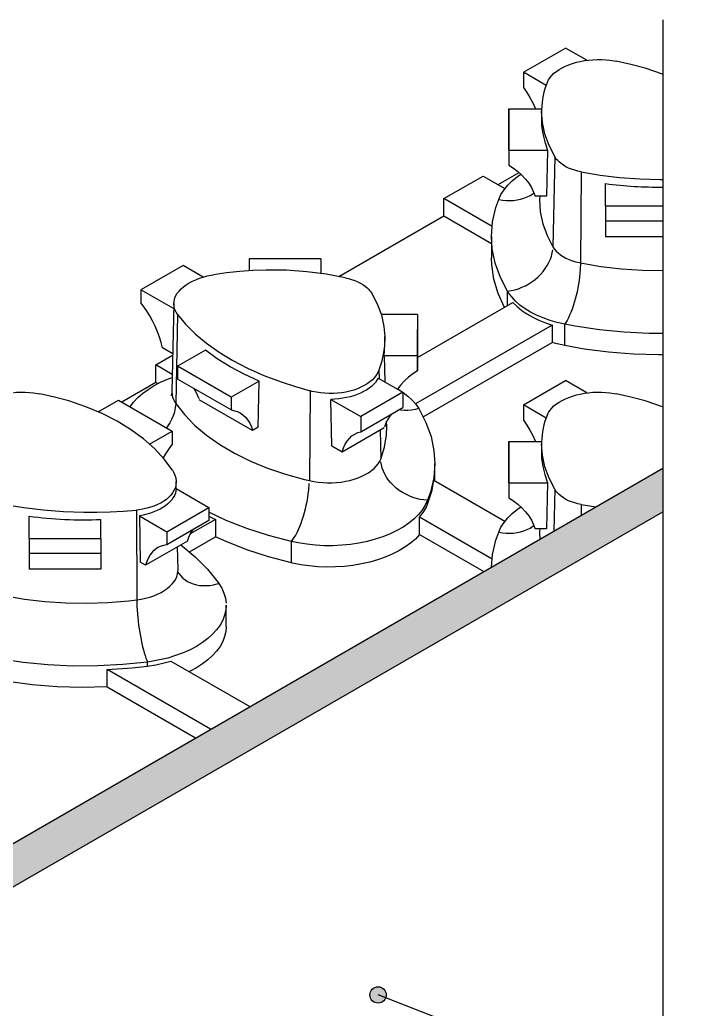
# Model space of a CAD drawing. Header units: millimetres. Extents: x 441156 to 441876, y 4514765 to 4515211.
# Drawn here: x 441490.625 to 441491.361, y 4515036.565 to 4515037.665 of the extents above; entities that cross this region are included whole.
import ezdxf

# ---------------------------------------------------------------- set-up
doc = ezdxf.new("R2010")
doc.units = ezdxf.units.MM
for name, color, linetype in [('Cassette', 7, 'Continuous'), ('Cornice', 7, 'Continuous'), ('Cornice_Testi', 7, 'Continuous')]:
    doc.layers.add(name, color=color, linetype=linetype)
doc.layers.add('Cornice_Tratteggi', color=7, linetype='Continuous', lineweight=5)

msp = doc.modelspace()

# ---------------------------------------------------------------- hatches: boundary and pattern name
at = {"layer": 'Cornice_Testi'}
h = msp.add_hatch(color=254, dxfattribs=at)
h.dxf.hatch_style = 1
h.paths.add_polyline_path([(441491.03191669, 4515036.58121829, 1), (441491.01380419, 4515036.58121829, 1)])
at = {"layer": 'Cornice_Tratteggi'}
h = msp.add_hatch(dxfattribs=at)
h.set_pattern_fill('AR-RSHKE', color=254, scale=3.01875e-05)
h.set_pattern_definition([(0, (441481.528145, 4515051.270611), (0.0195524437, 0.00920115), [0.004600575, -0.0038338125, 0.0053673375, -0.0023002875, 0.0069008625, -0.00306705]), (0, (441481.5327455, 4515051.270994), (0.0195524437, 0.00920115), [0.0038338125, -0.0145684875, 0.00306705, -0.004600575]), (0, (441481.541947, 4515051.2700355), (0.0195524437, 0.00920115), [0.002300287, -0.023769637]), (90, (441481.528145, 4515051.2706106), (-0.0065174813, 0.00920115), [0.008817769, -0.027986831]), (90, (441481.5327455, 4515051.2706106), (-0.0065174813, 0.00920115), [0.008626078, -0.028178522]), (90, (441481.5365793, 4515051.2706106), (-0.0065174813, 0.00920115), [0.008051006, -0.028753594]), (90, (441481.5419467, 4515051.2700355), (-0.0065174813, 0.00920115), [0.008817769, -0.027986831]), (90, (441481.544247, 4515051.2700355), (-0.0065174813, 0.00920115), [0.008817769, -0.027986831]), (90, (441481.551148, 4515051.2706106), (-0.0065174813, 0.00920115), [0.008434387, -0.028370212])])
h.paths.add_polyline_path([(441490.01807424, 4515036.35548412), (441489.97624511, 4515036.37963395), (441489.97624511, 4515035.76380895), (441489.76709948, 4515035.88455808), (441489.76709948, 4515035.83625808), (441490.01807424, 4515035.69135912)])
h.paths.add_polyline_path([(441491.33918857, 4515037.1182225), (441491.33918857, 4515037.16652215), (441489.97624511, 4515036.37963395), (441490.01807424, 4515036.35548412)])

# ---------------------------------------------------------------- linework, layer by layer
at = {"layer": 'Cassette', "color": 5}
msp.add_line((441491.43097805, 4515036.42208312), (441491.02286044, 4515036.58121829), dxfattribs=at)
at = {"layer": 'Cornice', "color": 254}
for p, q in [((441491.33918857, 4515037.66501994), (441491.33918857, 4515034.49167321)), ((441489.97624511, 4515036.37963395), (441491.33918857, 4515037.16652215)), ((441490.01807424, 4515036.35548412), (441491.33918857, 4515037.1182225))]:
    msp.add_line(p, q, dxfattribs=at)
at = {"layer": 'Cornice', "color": 254, "linetype": 'Continuous'}
for p, q in [((441491.18444287, 4515037.60666608), (441491.23119014, 4515037.63365537)), ((441491.25484862, 4515037.61999555), (441491.23119014, 4515037.63365537)), ((441491.18444287, 4515037.60666608), (441491.18444249, 4515037.58982726)), ((441491.20964383, 4515037.59211568), (441491.18444287, 4515037.60666608)), ((441491.16821641, 4515037.56616355), (441491.16821587, 4515037.54932476)), ((441491.16821641, 4515037.52015206), (441491.16821641, 4515037.56616355)), ((441491.16821641, 4515037.56616355), (441491.2045733, 4515037.56616277)), ((441491.20445655, 4515037.56510851), (441491.20428072, 4515037.55688466)), ((441491.16821587, 4515037.54932476), (441491.16821587, 4515037.50331327)), ((441491.16821641, 4515037.52015206), (441491.16821587, 4515037.50331327)), ((441491.16821641, 4515037.52015206), (441491.2111927, 4515037.52015114)), ((441491.2111927, 4515037.52015114), (441491.21007292, 4515037.4691299)), ((441491.21918456, 4515037.51289024), (441491.21716607, 4515037.41252187)), ((441491.09604074, 4515037.46624164), (441491.13958614, 4515037.49138235)), ((441491.13958614, 4515037.49138235), (441491.16379654, 4515037.47740461)), ((441491.1562361, 4515037.48176959), (441491.1795012, 4515037.49520157)), ((441491.24854124, 4515037.49594132), (441491.24783947, 4515037.39481275)), ((441491.27552003, 4515037.45820089), (441491.27552003, 4515037.4830121)), ((441491.14945477, 4515037.43540333), (441491.09604074, 4515037.46624164)), ((441491.09604074, 4515037.44701612), (441491.09604074, 4515037.46624164)), ((441491.21007292, 4515037.4691299), (441491.19725627, 4515037.4691299)), ((441491.20240457, 4515037.4691299), (441491.20232163, 4515037.46525043)), ((441491.27552003, 4515037.45820089), (441491.27552003, 4515037.44136178)), ((441491.27552003, 4515037.45820089), (441491.33918857, 4515037.45820089)), ((441490.97935556, 4515037.37964854), (441491.09604074, 4515037.44701612)), ((441491.09604074, 4515037.44701612), (441491.14887678, 4515037.41651151)), ((441491.33918857, 4515037.44136178), (441491.27552003, 4515037.44136178)), ((441491.27552003, 4515037.44136178), (441491.27552003, 4515037.42394474)), ((441491.14887678, 4515037.42427891), (441491.14887678, 4515037.40061672)), ((441491.33918857, 4515037.42394474), (441491.27552003, 4515037.42394474)), ((441490.959233, 4515037.3994966), (441490.879538, 4515037.3994966)), ((441490.879538, 4515037.3994966), (441490.879538, 4515037.38607449)), ((441490.959233, 4515037.3994966), (441490.959233, 4515037.38301704)), ((441490.80618344, 4515037.39197727), (441490.75943617, 4515037.36498798)), ((441490.82851607, 4515037.37908297), (441490.80618344, 4515037.39197727)), ((441490.75943617, 4515037.36498798), (441490.75943584, 4515037.35060897)), ((441490.79574002, 4515037.34402705), (441490.75943617, 4515037.36498798)), ((441491.16670446, 4515037.34732152), (441491.16670446, 4515037.36333136)), ((441490.79586045, 4515037.34965965), (441490.79376448, 4515037.25162373)), ((441491.06653716, 4515037.28949046), (441491.17276023, 4515037.35081779)), ((441490.79995632, 4515037.33764119), (441490.79799946, 4515037.23854342)), ((441491.06653662, 4515037.33754543), (441491.02636298, 4515037.33754457)), ((441491.06653662, 4515037.33754543), (441491.06653662, 4515037.29153394)), ((441491.06653662, 4515037.33754543), (441491.06653716, 4515037.32070663)), ((441491.21630563, 4515037.32567708), (441491.0645156, 4515037.23804191)), ((441491.21630563, 4515037.32567708), (441491.21630563, 4515037.30645156)), ((441491.23029538, 4515037.30295529), (441491.23029538, 4515037.32661748)), ((441491.03047231, 4515037.30460335), (441491.03029462, 4515037.31291435)), ((441491.06653716, 4515037.27469514), (441491.06653716, 4515037.32070663)), ((441490.79466251, 4515037.29362774), (441490.78317232, 4515037.30026154)), ((441491.02978773, 4515037.29153315), (441491.03047231, 4515037.30460335)), ((441491.07311109, 4515037.22377895), (441491.21630563, 4515037.30645156)), ((441490.77585395, 4515037.28138349), (441490.79463252, 4515037.2922252)), ((441490.83104783, 4515037.29792122), (441490.80018168, 4515037.28010174)), ((441491.06653662, 4515037.29153394), (441491.02978773, 4515037.29153315)), ((441491.02978773, 4515037.29153315), (441491.03040959, 4515037.26252079)), ((441491.06653662, 4515037.29153394), (441491.06653716, 4515037.27469514)), ((441490.7941746, 4515037.27080616), (441490.77585395, 4515037.28138349)), ((441490.77585395, 4515037.26215797), (441490.77585395, 4515037.28138349)), ((441490.80018168, 4515037.28010174), (441490.80018135, 4515037.26572256)), ((441490.85973642, 4515037.24571813), (441490.80018168, 4515037.28010174)), ((441491.02302916, 4515037.26678162), (441491.05031016, 4515037.2510319)), ((441491.02375165, 4515037.27565223), (441491.02394709, 4515037.26625168)), ((441490.73801908, 4515037.2403142), (441490.77585395, 4515037.26215797)), ((441490.77585395, 4515037.26215797), (441490.77831307, 4515037.26073821)), ((441490.85973609, 4515037.23133894), (441490.80018135, 4515037.26572256)), ((441490.89060257, 4515037.2635376), (441490.85973642, 4515037.24571813)), ((441490.88982146, 4515037.21206526), (441490.89060257, 4515037.2635376)), ((441491.18444287, 4515037.23694978), (441491.23119014, 4515037.26393907)), ((441491.25484862, 4515037.25027925), (441491.23119014, 4515037.26393907)), ((441490.85973642, 4515037.24571813), (441490.85973609, 4515037.23133894)), ((441490.94728303, 4515037.25258289), (441490.94649706, 4515037.15280912)), ((441491.05031016, 4515037.2510319), (441491.00356289, 4515037.22404261)), ((441491.05031016, 4515037.2510319), (441491.05031054, 4515037.23419264)), ((441490.71200515, 4515037.2291928), (441490.73464303, 4515037.24226334)), ((441490.73464303, 4515037.24226334), (441490.79419777, 4515037.20787973)), ((441490.88347257, 4515037.20839977), (441490.82391783, 4515037.24278338)), ((441490.97044585, 4515037.24316156), (441491.00356289, 4515037.22404261)), ((441490.97149136, 4515037.19153653), (441490.97044585, 4515037.24316156)), ((441491.00356328, 4515037.20720335), (441491.05031054, 4515037.23419264)), ((441491.18444287, 4515037.23694978), (441491.18444249, 4515037.22011096)), ((441491.20964383, 4515037.22239937), (441491.18444287, 4515037.23694978)), ((441491.00356289, 4515037.22404261), (441491.00356328, 4515037.20720335)), ((441490.88982146, 4515037.21206526), (441490.88347257, 4515037.20839977)), ((441490.98302861, 4515037.18487556), (441491.02977588, 4515037.21186485)), ((441491.0324314, 4515037.21296911), (441491.0323075, 4515037.21876466)), ((441490.76892844, 4515037.19328985), (441490.79419777, 4515037.20787973)), ((441490.79419777, 4515037.20787973), (441490.7941981, 4515037.19350092)), ((441491.02513358, 4515037.20918464), (441491.0258066, 4515037.17681433)), ((441490.97149136, 4515037.19153653), (441490.98302861, 4515037.18487556)), ((441491.16821641, 4515037.19644725), (441491.16821587, 4515037.17960845)), ((441491.16821641, 4515037.15043576), (441491.16821641, 4515037.19644725)), ((441491.16821641, 4515037.19644725), (441491.2045733, 4515037.19644647)), ((441491.20445655, 4515037.19539221), (441491.20428072, 4515037.18716836)), ((441491.16821587, 4515037.17960845), (441491.16821587, 4515037.13359697)), ((441491.08587625, 4515037.15267517), (441491.08587625, 4515037.17199759)), ((441490.79869027, 4515037.14392328), (441490.79851839, 4515037.15196266)), ((441491.08491639, 4515037.15322934), (441491.16379654, 4515037.10768831)), ((441491.16821641, 4515037.15043576), (441491.16821587, 4515037.13359697)), ((441491.16821641, 4515037.15043576), (441491.2111927, 4515037.15043484)), ((441491.2111927, 4515037.15043484), (441491.21007292, 4515037.0994136)), ((441490.79862436, 4515037.14396133), (441490.83494328, 4515037.12299389)), ((441491.21918456, 4515037.14317394), (441491.21824991, 4515037.09669886)), ((441491.07790652, 4515037.12649058), (441491.07790652, 4515037.13092724)), ((441491.24854124, 4515037.12622502), (441491.24845737, 4515037.11413897)), ((441490.63514645, 4515037.08848458), (441490.63514645, 4515037.1132958)), ((441490.75433505, 4515037.12010599), (441490.75480135, 4515037.02035088)), ((441490.75771313, 4515037.11360281), (441490.75859023, 4515037.06207484)), ((441490.75771313, 4515037.11360281), (441490.78819601, 4515037.0960046)), ((441490.78819601, 4515037.0960046), (441490.83494328, 4515037.12299389)), ((441490.83494328, 4515037.12299389), (441490.83494361, 4515037.10861451)), ((441490.71484145, 4515037.08848458), (441490.71484145, 4515037.10970058)), ((441490.83494361, 4515037.10861451), (441490.78819634, 4515037.08162522)), ((441490.84210615, 4515037.10963499), (441490.81421198, 4515037.09353043)), ((441490.84210615, 4515037.10963499), (441490.84210615, 4515037.09040946)), ((441491.06905831, 4515037.09287798), (441491.06905831, 4515037.1121035)), ((441491.14945477, 4515037.06568703), (441491.06905831, 4515037.1121035)), ((441490.78819601, 4515037.0960046), (441490.78819634, 4515037.08162522)), ((441490.81338677, 4515037.07382848), (441490.84210615, 4515037.09040946)), ((441491.06905831, 4515037.09287798), (441491.1403451, 4515037.05172093)), ((441491.21007292, 4515037.0994136), (441491.19725627, 4515037.0994136)), ((441491.20240457, 4515037.0994136), (441491.20232163, 4515037.09553412)), ((441490.63514645, 4515037.08848458), (441490.63514645, 4515037.07164548)), ((441490.63514645, 4515037.08848458), (441490.71484145, 4515037.08848458)), ((441490.71484145, 4515037.08848458), (441490.71484145, 4515037.07164548)), ((441490.81120713, 4515037.08567533), (441490.76445986, 4515037.05868604)), ((441490.92658519, 4515037.06146351), (441490.92658519, 4515037.08512569)), ((441490.71484145, 4515037.07164548), (441490.63514645, 4515037.07164548)), ((441490.63514645, 4515037.07164548), (441490.63514645, 4515037.05422843)), ((441490.71484145, 4515037.07164548), (441490.71484145, 4515037.05422843)), ((441490.80061497, 4515037.05389807), (441490.80007302, 4515037.07924711)), ((441490.76445986, 4515037.05868604), (441490.75859023, 4515037.06207484)), ((441490.71484145, 4515037.05422843), (441490.63514645, 4515037.05422843)), ((441490.85404388, 4515036.99075508), (441490.85404388, 4515037.01441727)), ((441490.76662368, 4515036.94677308), (441490.76662368, 4515036.95120974)), ((441490.79270686, 4515036.95221867), (441490.88035367, 4515036.90161625)), ((441490.83680827, 4515036.87647554), (441490.7219286, 4515036.9428007)), ((441490.7219286, 4515036.92357518), (441490.7219286, 4515036.9428007)), ((441490.7219286, 4515036.92357518), (441490.82015831, 4515036.86686277))]:
    msp.add_line(p, q, dxfattribs=at)
for points in [[(441491.21100138, 4515037.5958847, 0), (441491.21225114, 4515037.59839692, 0), (441491.21388917, 4515037.60086039, 0), (441491.21589632, 4515037.60324942, 0), (441491.21825341, 4515037.60553829, 0), (441491.22095639, 4515037.60771753, 0), (441491.22399135, 4515037.60978049, 0), (441491.22732457, 4515037.61170599, 0), (441491.23092235, 4515037.61347286, 0), (441491.23477162, 4515037.61507145, 0), (441491.23885828, 4515037.61649953, 0), (441491.24313801, 4515037.61774295, 0), (441491.24756647, 4515037.61878754, 0), (441491.25212719, 4515037.61962674, 0), (441491.25680418, 4515037.62026057, 0), (441491.2615476, 4515037.6206835, 0), (441491.26630759, 4515037.62088997, 0), (441491.27106896, 4515037.62087657, 0), (441491.27581275, 4515037.62064598, 0), (441491.28048922, 4515037.6202018, 0), (441491.28504862, 4515037.61954767, 0), (441491.28747, 4515037.61910463, 0)], [(441491.33918857, 4515037.60443642, 0), (441491.33869097, 4515037.60464494, 0), (441491.31951444, 4515037.61115261, 0), (441491.30378587, 4515037.61547692, 0), (441491.28747, 4515037.61910463, 0)], [(441491.18444249, 4515037.58982726, 0), (441491.18813094, 4515037.58434778, 0), (441491.1915525, 4515037.57866392, 0), (441491.19468114, 4515037.57281895, 0), (441491.19749304, 4515037.56685735, 0), (441491.19779659, 4515037.56616292, 0)], [(441491.21918456, 4515037.51289024, 0), (441491.21282246, 4515037.5252879, 0), (441491.20822291, 4515037.5377995, 0), (441491.20536992, 4515037.55070323, 0), (441491.2044377, 4515037.5635419, 0), (441491.20445662, 4515037.56511205, 0)], [(441491.20428072, 4515037.55688466, 0), (441491.20456609, 4515037.54762774, 0), (441491.20581682, 4515037.53839753, 0), (441491.20802837, 4515037.52922756, 0), (441491.2111927, 4515037.52015114, 0)], [(441491.24854124, 4515037.49594132, 0), (441491.2448626, 4515037.49673202, 0), (441491.24131674, 4515037.49770506, 0), (441491.23783282, 4515037.49889034, 0), (441491.23454085, 4515037.50025296, 0), (441491.23154933, 4515037.50173816, 0), (441491.22878244, 4515037.50337123, 0), (441491.22619063, 4515037.50519477, 0), (441491.22387581, 4515037.50714964, 0), (441491.22250493, 4515037.50850896, 0), (441491.22126733, 4515037.50991526, 0), (441491.22015369, 4515037.51138337, 0), (441491.21918456, 4515037.51289024, 0)], [(441491.16821587, 4515037.50331327, 0), (441491.17343213, 4515037.49996329, 0), (441491.17827096, 4515037.49625485, 0), (441491.18269552, 4515037.49221619, 0), (441491.18667214, 4515037.48787802, 0), (441491.19017056, 4515037.48327338, 0), (441491.19316416, 4515037.4784373, 0), (441491.19563015, 4515037.4734066, 0), (441491.19725627, 4515037.4691299, 0)], [(441491.15684651, 4515037.46534925, 0), (441491.1594283, 4515037.47080357, 0), (441491.16282365, 4515037.47610723, 0), (441491.16700672, 4515037.48121985, 0), (441491.17194566, 4515037.48610252, 0), (441491.1776029, 4515037.4907181, 0), (441491.18144868, 4515037.4934276, 0)], [(441491.24854124, 4515037.49594132, 0), (441491.26964015, 4515037.4924845, 0), (441491.29119352, 4515037.48989686, 0), (441491.31369282, 4515037.48816358, 0), (441491.33635141, 4515037.48738222, 0), (441491.33918857, 4515037.48738326, 0)], [(441491.14887678, 4515037.42427891, 0), (441491.15008372, 4515037.44034642, 0), (441491.15369545, 4515037.45629329, 0), (441491.15684651, 4515037.46534925, 0)], [(441491.15684651, 4515037.46534925, 0), (441491.16100203, 4515037.4646339, 0), (441491.16515953, 4515037.46422218, 0), (441491.16928738, 4515037.46411721, 0), (441491.17335414, 4515037.46431981, 0), (441491.17732888, 4515037.46482842, 0), (441491.18118135, 4515037.46563918, 0), (441491.18488222, 4515037.46674591, 0), (441491.18840333, 4515037.4681402, 0), (441491.19171788, 4515037.46981143, 0), (441491.19480064, 4515037.47174688, 0), (441491.19597008, 4515037.47259677, 0)], [(441491.20232163, 4515037.46525043, 0), (441491.20305318, 4515037.45175681, 0), (441491.20581895, 4515037.43835135, 0), (441491.21059787, 4515037.42513608, 0), (441491.21716607, 4515037.41252187, 0)], [(441491.16670446, 4515037.36333136, 0), (441491.15870533, 4515037.37873663, 0), (441491.15304627, 4515037.39448388, 0), (441491.14976977, 4515037.41045486, 0), (441491.14887678, 4515037.42427891, 0)], [(441491.16670446, 4515037.36333136, 0), (441491.17072931, 4515037.36396831, 0), (441491.17475607, 4515037.36490953, 0), (441491.17875411, 4515037.36614787, 0), (441491.182693, 4515037.36767388, 0), (441491.18654275, 4515037.36947597, 0), (441491.19027407, 4515037.37154041, 0), (441491.19385857, 4515037.3738515, 0), (441491.19726895, 4515037.37639164, 0), (441491.20047927, 4515037.3791415, 0), (441491.2034651, 4515037.38208016, 0), (441491.2062037, 4515037.38518524, 0), (441491.20867425, 4515037.38843313, 0), (441491.21085793, 4515037.39179909, 0), (441491.21273812, 4515037.39525752, 0), (441491.21430052, 4515037.39878208, 0), (441491.21553324, 4515037.40234597, 0), (441491.21642689, 4515037.40592205, 0), (441491.21697467, 4515037.40948311, 0), (441491.21716607, 4515037.41252187, 0)], [(441491.21716607, 4515037.41252187, 0), (441491.21876983, 4515037.41019172, 0), (441491.22071924, 4515037.40795114, 0), (441491.22299947, 4515037.40581717, 0), (441491.22559317, 4515037.40380606, 0), (441491.22848059, 4515037.40193312, 0), (441491.23163977, 4515037.4002126, 0), (441491.23504665, 4515037.39865759, 0), (441491.23867531, 4515037.39727992, 0), (441491.24249814, 4515037.39609009, 0), (441491.24648603, 4515037.39509715, 0), (441491.24783947, 4515037.39481275, 0)], [(441491.16341973, 4515037.3454251, 0), (441491.15629604, 4515037.36097294, 0), (441491.15153051, 4515037.37681847, 0), (441491.14915892, 4515037.3928427, 0), (441491.14887678, 4515037.40061672, 0)], [(441491.24783947, 4515037.39481275, 0), (441491.24775394, 4515037.39119378, 0), (441491.24754685, 4515037.38740472, 0), (441491.24721979, 4515037.38347441, 0), (441491.24677525, 4515037.37943276, 0), (441491.24621659, 4515037.37531054, 0), (441491.24554809, 4515037.37113911, 0), (441491.24477481, 4515037.36695023, 0), (441491.24390266, 4515037.36277576, 0), (441491.24293827, 4515037.35864749, 0), (441491.24188897, 4515037.35459682, 0), (441491.24076275, 4515037.3506546, 0), (441491.23956819, 4515037.34685082, 0), (441491.23831438, 4515037.34321443, 0), (441491.23701085, 4515037.3397731, 0), (441491.23566753, 4515037.33655303, 0), (441491.23429464, 4515037.33357872, 0), (441491.23290263, 4515037.33087281, 0), (441491.23150209, 4515037.3284559, 0), (441491.23029538, 4515037.32661748, 0)], [(441491.24783947, 4515037.39481275, 0), (441491.2702399, 4515037.39093983, 0), (441491.29313974, 4515037.38820882, 0), (441491.31636472, 4515037.38664049, 0), (441491.33918857, 4515037.38625605, 0)], [(441490.7958604, 4515037.34965764, 0), (441490.79590215, 4515037.35050588, 0), (441490.79629206, 4515037.35317857, 0), (441490.79707844, 4515037.35583875, 0), (441490.79825514, 4515037.35845812, 0), (441490.79982122, 4515037.36102446, 0), (441490.8017672, 4515037.3635314, 0), (441490.80407055, 4515037.36595283, 0), (441490.80670877, 4515037.36826261, 0), (441490.80967458, 4515037.37044977, 0), (441490.81295469, 4515037.37250928, 0), (441490.81651286, 4515037.37442016, 0), (441490.82031286, 4515037.37616141, 0), (441490.82434502, 4515037.37772512, 0), (441490.82859092, 4515037.37910733, 0), (441490.83300475, 4515037.38029454, 0), (441490.83754072, 4515037.38127322, 0), (441490.8400444, 4515037.38171464, 0)], [(441490.98621179, 4515037.37838465, 0), (441490.96511288, 4515037.38227408, 0), (441490.94355951, 4515037.38499749, 0), (441490.92106021, 4515037.38655853, 0), (441490.89840162, 4515037.38685358, 0), (441490.88378615, 4515037.38636917, 0), (441490.86921769, 4515037.38535863, 0), (441490.85456154, 4515037.38380208, 0), (441490.8400444, 4515037.38171464, 0)], [(441490.98621179, 4515037.37838465, 0), (441490.98989043, 4515037.37749879, 0), (441490.99343629, 4515037.37644907, 0), (441490.99692021, 4515037.37520482, 0), (441491.00021218, 4515037.3738038, 0), (441491.0032037, 4515037.37230133, 0), (441491.00597059, 4515037.3706708, 0), (441491.0085624, 4515037.36887061, 0), (441491.01087722, 4515037.36695989, 0), (441491.0122481, 4515037.3656411, 0), (441491.0134857, 4515037.36428419, 0), (441491.01459934, 4515037.36287498, 0), (441491.01556847, 4515037.36143572, 0)], [(441491.01556847, 4515037.36143572, 0), (441491.02193057, 4515037.34947068, 0), (441491.02653012, 4515037.33709485, 0), (441491.02938311, 4515037.32401887, 0), (441491.03029448, 4515037.31292095, 0)], [(441491.23029538, 4515037.32661748, 0), (441491.22192814, 4515037.32853706, 0), (441491.21388252, 4515037.33087037, 0), (441491.20621976, 4515037.33359964, 0), (441491.19899816, 4515037.33670411, 0), (441491.19227269, 4515037.34016015, 0), (441491.18609454, 4515037.34394146, 0), (441491.18051072, 4515037.34801926, 0), (441491.17556374, 4515037.35236251, 0), (441491.17129123, 4515037.35693816, 0), (441491.16772572, 4515037.36171139, 0), (441491.16670446, 4515037.36333136, 0)], [(441490.78317232, 4515037.30026154, 0), (441490.78174703, 4515037.30624712, 0), (441490.77993748, 4515037.31229147, 0), (441490.77775746, 4515037.31834857, 0), (441490.77522355, 4515037.32437234, 0), (441490.77235504, 4515037.33031691, 0), (441490.76917375, 4515037.33613706, 0), (441490.76570391, 4515037.34178849, 0), (441490.76197191, 4515037.34722819, 0), (441490.75943584, 4515037.35060897, 0)], [(441490.79995632, 4515037.33764119, 0), (441490.79836653, 4515037.34008675, 0), (441490.79715578, 4515037.34262131, 0), (441490.79633492, 4515037.34521775, 0), (441490.79591485, 4515037.34784894, 0), (441490.7958604, 4515037.34965764, 0)], [(441491.17276023, 4515037.35081779, 0), (441491.17728132, 4515037.34632247, 0), (441491.18246381, 4515037.34207174, 0), (441491.18826828, 4515037.33809797, 0), (441491.19465053, 4515037.3344314, 0), (441491.20156201, 4515037.33109992, 0), (441491.2089501, 4515037.3281289, 0), (441491.21630563, 4515037.32567708, 0)], [(441490.79995632, 4515037.33764119, 0), (441490.80899805, 4515037.32672461, 0), (441490.81966363, 4515037.31613171, 0), (441490.8322636, 4515037.30564784, 0), (441490.84641504, 4515037.29566126, 0), (441490.86156114, 4515037.2865043, 0), (441490.8779709, 4515037.27794942, 0), (441490.89606206, 4515037.26983877, 0), (441490.91523859, 4515037.26248696, 0), (441490.93096716, 4515037.25728261, 0), (441490.94728303, 4515037.25258289, 0)], [(441491.33918857, 4515037.31650757, 0), (441491.323999, 4515037.31645115, 0), (441491.29623246, 4515037.31774037, 0), (441491.26876349, 4515037.32041259, 0), (441491.24179836, 4515037.32444775, 0), (441491.23029538, 4515037.32661748, 0)], [(441491.03029448, 4515037.31292095, 0), (441491.03031533, 4515037.3106939, 0), (441491.02989115, 4515037.30201621, 0), (441491.02866642, 4515037.29330175, 0), (441491.02661384, 4515037.28446859, 0), (441491.02375165, 4515037.27565223, 0)], [(441491.23029538, 4515037.30295529, 0), (441491.22192814, 4515037.30487487, 0), (441491.21630563, 4515037.30645156, 0)], [(441491.33918857, 4515037.2927707, 0), (441491.33446718, 4515037.29266432, 0), (441491.30664265, 4515037.29343078, 0), (441491.27903752, 4515037.2955851, 0), (441491.25185907, 4515037.29911111, 0), (441491.23029538, 4515037.30295529, 0)], [(441490.89060257, 4515037.2635376, 0), (441490.87397968, 4515037.27107766, 0), (441490.85844854, 4515037.27935733, 0), (441490.84410761, 4515037.28832414, 0), (441490.83104783, 4515037.29792122, 0)], [(441490.74745947, 4515037.23486384, 0), (441490.7512895, 4515037.24006786, 0), (441490.75589055, 4515037.24505936, 0), (441490.7612276, 4515037.24980034, 0), (441490.76726005, 4515037.25425472, 0), (441490.77394197, 4515037.25838862, 0), (441490.78122251, 4515037.26217055, 0), (441490.78904627, 4515037.26557174, 0), (441490.79410313, 4515037.26746345, 0)], [(441491.02375165, 4515037.27565223, 0), (441491.02250189, 4515037.27285113, 0), (441491.02086386, 4515037.27012228, 0), (441491.01885671, 4515037.26749408, 0), (441491.01649962, 4515037.26499489, 0), (441491.01379664, 4515037.26263534, 0), (441491.01076168, 4515037.26042238, 0), (441491.00742846, 4515037.25837861, 0), (441491.00383068, 4515037.25652665, 0), (441490.99998141, 4515037.25487691, 0), (441490.99589475, 4515037.25343131, 0), (441490.99161502, 4515037.252204, 0), (441490.98718656, 4515037.25120915, 0), (441490.98262584, 4515037.25045352, 0), (441490.97794885, 4515037.24993637, 0), (441490.97320543, 4515037.24966183, 0), (441490.96844544, 4515037.24963405, 0), (441490.96368407, 4515037.24985621, 0), (441490.95894028, 4515037.25032447, 0), (441490.95426381, 4515037.25103255, 0), (441490.94970441, 4515037.25197413, 0), (441490.94728303, 4515037.25258289, 0)], [(441491.02302916, 4515037.26678162, 0), (441491.02161742, 4515037.26434672, 0), (441491.01988048, 4515037.26198293, 0), (441491.01782896, 4515037.25970472, 0), (441491.01547539, 4515037.25752601, 0), (441491.01283417, 4515037.25546012, 0), (441491.00992145, 4515037.25351968, 0), (441491.00675503, 4515037.25171655, 0), (441491.00335427, 4515037.25006176, 0), (441490.99973996, 4515037.24856543, 0), (441490.99593421, 4515037.24723671, 0), (441490.99196028, 4515037.24608371, 0), (441490.98784247, 4515037.24511349, 0), (441490.98360595, 4515037.24433198, 0), (441490.97927663, 4515037.24374396, 0), (441490.97488097, 4515037.24335303, 0), (441490.97044585, 4515037.24316156, 0)], [(441491.06653716, 4515037.27469514, 0), (441491.0613209, 4515037.27134517, 0), (441491.05648207, 4515037.26763673, 0), (441491.05205751, 4515037.26359806, 0), (441491.04808089, 4515037.2592599, 0), (441491.04458247, 4515037.25465526, 0), (441491.04442713, 4515037.25442826, 0)], [(441490.81782397, 4515037.25553668, 0), (441490.82010551, 4515037.25211879, 0), (441490.82202097, 4515037.24827794, 0), (441490.82355577, 4515037.24404337, 0), (441490.82391783, 4515037.24278338, 0)], [(441490.57062781, 4515037.22616839, 0), (441490.57187756, 4515037.22868062, 0), (441490.57351559, 4515037.23114409, 0), (441490.57552274, 4515037.23353312, 0), (441490.57787983, 4515037.23582199, 0), (441490.58058281, 4515037.23800122, 0), (441490.58361777, 4515037.24006418, 0), (441490.58695099, 4515037.24198969, 0), (441490.59054877, 4515037.24375656, 0), (441490.59439804, 4515037.24535515, 0), (441490.5984847, 4515037.24678323, 0), (441490.60276443, 4515037.24802665, 0), (441490.60719289, 4515037.24907124, 0), (441490.61175361, 4515037.24991044, 0), (441490.61643061, 4515037.25054427, 0), (441490.62117402, 4515037.2509672, 0), (441490.62593401, 4515037.25117366, 0), (441490.63069539, 4515037.25116027, 0), (441490.63543917, 4515037.25092968, 0), (441490.64011564, 4515037.2504855, 0), (441490.64467504, 4515037.24983137, 0), (441490.64709642, 4515037.24938833, 0)], [(441490.79442313, 4515037.16433003, 0), (441490.7853814, 4515037.17654027, 0), (441490.77471582, 4515037.18813993, 0), (441490.76211585, 4515037.19935205, 0), (441490.74796441, 4515037.20975068, 0), (441490.73281831, 4515037.2190012, 0), (441490.71640855, 4515037.22734755, 0), (441490.69831739, 4515037.23492864, 0), (441490.67914086, 4515037.24143631, 0), (441490.66341229, 4515037.24576062, 0), (441490.64709642, 4515037.24938833, 0)], [(441490.7937645, 4515037.25162436, 0), (441490.79375352, 4515037.25130015, 0), (441490.79351904, 4515037.24939659, 0), (441490.79318157, 4515037.24813896, 0), (441490.79288813, 4515037.24740024, 0), (441490.79273673, 4515037.24710608, 0), (441490.7927296, 4515037.24709422, 0)], [(441490.79376448, 4515037.25162373, 0), (441490.79392507, 4515037.24866167, 0), (441490.7945322, 4515037.24571896, 0), (441490.79558125, 4515037.242818, 0), (441490.79706423, 4515037.23998087, 0), (441490.79799946, 4515037.23854342, 0)], [(441491.0447036, 4515037.25483075, 0), (441491.05067922, 4515037.25094246, 0), (441491.05604513, 4515037.24676828, 0), (441491.06076048, 4515037.24233998, 0), (441491.0647894, 4515037.23769126, 0), (441491.06804857, 4515037.23294514, 0)], [(441491.21100138, 4515037.22616839, 0), (441491.21225114, 4515037.22868062, 0), (441491.21388917, 4515037.23114409, 0), (441491.21589632, 4515037.23353312, 0), (441491.21825341, 4515037.23582199, 0), (441491.22095639, 4515037.23800122, 0), (441491.22399135, 4515037.24006418, 0), (441491.22732457, 4515037.24198969, 0), (441491.23092235, 4515037.24375656, 0), (441491.23477162, 4515037.24535515, 0), (441491.23885828, 4515037.24678323, 0), (441491.24313801, 4515037.24802665, 0), (441491.24756647, 4515037.24907124, 0), (441491.25212719, 4515037.24991044, 0), (441491.25680418, 4515037.25054427, 0), (441491.2615476, 4515037.2509672, 0), (441491.26630759, 4515037.25117366, 0), (441491.27106896, 4515037.25116027, 0), (441491.27581275, 4515037.25092968, 0), (441491.28048922, 4515037.2504855, 0), (441491.28504862, 4515037.24983137, 0), (441491.28747, 4515037.24938833, 0)], [(441491.33918857, 4515037.23472012, 0), (441491.33869097, 4515037.23492864, 0), (441491.31951444, 4515037.24143631, 0), (441491.30378587, 4515037.24576062, 0), (441491.28747, 4515037.24938833, 0)], [(441490.79799946, 4515037.23854342, 0), (441490.79775778, 4515037.23501044, 0), (441490.79717261, 4515037.23142957, 0), (441490.79624843, 4515037.22782807, 0), (441490.79499225, 4515037.22423334, 0), (441490.79341364, 4515037.22067275, 0), (441490.79152461, 4515037.2171734, 0), (441490.78933954, 4515037.21376191, 0), (441490.78776185, 4515037.21159547, 0)], [(441490.79799946, 4515037.23854342, 0), (441490.80763165, 4515037.22627433, 0), (441490.81907932, 4515037.21453661, 0), (441490.83225536, 4515037.20341959, 0), (441490.84705947, 4515037.19300787, 0), (441490.863379, 4515037.1833807, 0), (441490.88108975, 4515037.17461135, 0), (441490.90005692, 4515037.16676655, 0), (441490.92013615, 4515037.15990601, 0), (441490.94117465, 4515037.15408194, 0), (441490.94649706, 4515037.15280912, 0)], [(441490.85973609, 4515037.23133894, 0), (441490.8636224, 4515037.23054557, 0), (441490.86726469, 4515037.22923175, 0), (441490.86959443, 4515037.22804221, 0)], [(441490.86959443, 4515037.22804221, 0), (441490.8727648, 4515037.22587756, 0), (441490.87562155, 4515037.22322798, 0), (441490.87814296, 4515037.22011366, 0), (441490.88030984, 4515037.21655828, 0), (441490.88210569, 4515037.21258891, 0), (441490.88347257, 4515037.20839977, 0)], [(441491.03800014, 4515037.22708529, 0), (441491.03543144, 4515037.22403352, 0), (441491.03321479, 4515037.22053723, 0), (441491.03136707, 4515037.21662304, 0), (441491.02990234, 4515037.21232073, 0), (441491.02977588, 4515037.21186485, 0)], [(441491.06804857, 4515037.23294514, 0), (441491.06402372, 4515037.2319663, 0), (441491.05999696, 4515037.23129097, 0), (441491.05599892, 4515037.23092428, 0), (441491.05206003, 4515037.23086902, 0), (441491.04821028, 4515037.23112561, 0), (441491.04561892, 4515037.23148395, 0)], [(441491.06804857, 4515037.23294514, 0), (441491.0760477, 4515037.21753987, 0), (441491.08170676, 4515037.20179262, 0), (441491.08498326, 4515037.18582163, 0), (441491.08587625, 4515037.17199759, 0)], [(441491.0258066, 4515037.17681433, 0), (441491.0299815, 4515037.19009763, 0), (441491.03213527, 4515037.20354047, 0), (441491.0324314, 4515037.21296911, 0)], [(441491.18444249, 4515037.22011096, 0), (441491.18813094, 4515037.21463147, 0), (441491.1915525, 4515037.20894761, 0), (441491.19468114, 4515037.20310265, 0), (441491.19749304, 4515037.19714105, 0), (441491.19779659, 4515037.19644662, 0)], [(441490.98302861, 4515037.18487556, 0), (441490.98445391, 4515037.18921538, 0), (441490.98626345, 4515037.19317026, 0), (441490.98844347, 4515037.19671012, 0), (441490.99097738, 4515037.199808, 0), (441490.99384589, 4515037.20244034, 0), (441490.99690675, 4515037.204518, 0)], [(441490.99690675, 4515037.204518, 0), (441491.00036659, 4515037.20618126, 0), (441491.00356328, 4515037.20720335, 0)], [(441490.7941981, 4515037.19350092, 0), (441490.79031179, 4515037.18822007, 0), (441490.78666951, 4515037.18270054, 0), (441490.78393059, 4515037.17810703, 0)], [(441491.21918456, 4515037.14317394, 0), (441491.21282246, 4515037.1555716, 0), (441491.20822291, 4515037.1680832, 0), (441491.20536992, 4515037.18098693, 0), (441491.2044377, 4515037.1938256, 0), (441491.20445662, 4515037.19539575, 0)], [(441491.20428072, 4515037.18716836, 0), (441491.20456609, 4515037.17791143, 0), (441491.20581682, 4515037.16868122, 0), (441491.20802837, 4515037.15951126, 0), (441491.2111927, 4515037.15043484, 0)], [(441490.94649706, 4515037.15280912, 0), (441490.95133913, 4515037.15182559, 0), (441490.95631125, 4515037.15108945, 0), (441490.96137557, 4515037.15060631, 0), (441490.96649356, 4515037.15037983, 0), (441490.97162626, 4515037.15041175, 0), (441490.97673461, 4515037.15070182, 0), (441490.98177974, 4515037.15124783, 0), (441490.98672324, 4515037.15204563, 0), (441490.99152749, 4515037.15308914, 0), (441490.99615594, 4515037.15437043, 0), (441491.00057335, 4515037.15587974, 0), (441491.0047461, 4515037.15760559, 0), (441491.00864244, 4515037.15953483, 0), (441491.01223272, 4515037.1616528, 0), (441491.01548961, 4515037.16394336, 0), (441491.01838832, 4515037.1663891, 0), (441491.02090679, 4515037.16897138, 0), (441491.02302586, 4515037.17167057, 0), (441491.0247294, 4515037.17446611, 0), (441491.0258066, 4515037.17681433, 0)], [(441491.07790652, 4515037.13092724, 0), (441491.073751, 4515037.13130071, 0), (441491.0695935, 4515037.13197833, 0), (441491.06546565, 4515037.13295493, 0), (441491.06139889, 4515037.13422309, 0), (441491.05742415, 4515037.13577316, 0), (441491.05357168, 4515037.13759333, 0), (441491.04987081, 4515037.13966976, 0), (441491.0463497, 4515037.14198664, 0), (441491.04303515, 4515037.14452634, 0), (441491.03995239, 4515037.14726953, 0), (441491.03712487, 4515037.15019534, 0), (441491.03457412, 4515037.15328149, 0), (441491.03231954, 4515037.1565045, 0), (441491.03037831, 4515037.15983984, 0), (441491.02876518, 4515037.16326213, 0), (441491.02749244, 4515037.16674532, 0), (441491.02656978, 4515037.1702629, 0), (441491.02600421, 4515037.17378809, 0), (441491.0258066, 4515037.17681433, 0)], [(441491.08587625, 4515037.17199759, 0), (441491.08466931, 4515037.15593007, 0), (441491.08105758, 4515037.13998321, 0), (441491.07790652, 4515037.13092724, 0)], [(441490.79442313, 4515037.16433003, 0), (441490.79601292, 4515037.16158427, 0), (441490.79722368, 4515037.15877198, 0), (441490.79804453, 4515037.1559231, 0), (441490.7984646, 4515037.15306759, 0), (441490.79851844, 4515037.1519605, 0)], [(441490.79851844, 4515037.1519605, 0), (441490.7984773, 4515037.15021562, 0), (441490.79808739, 4515037.14737754, 0), (441490.79730101, 4515037.14458323, 0), (441490.79612432, 4515037.14186259, 0), (441490.79455823, 4515037.13922867, 0), (441490.79261226, 4515037.13668756, 0), (441490.7903089, 4515037.13426558, 0), (441490.78767068, 4515037.13198904, 0), (441490.78470487, 4515037.12986916, 0), (441490.78142476, 4515037.12791031, 0), (441490.77786659, 4515037.12613224, 0), (441490.77406659, 4515037.12455468, 0), (441490.77003443, 4515037.1231854, 0), (441490.76578854, 4515037.12202721, 0), (441490.7613747, 4515037.1210911, 0), (441490.75683874, 4515037.12038807, 0), (441490.75433505, 4515037.12010599, 0)], [(441490.92658519, 4515037.08512569, 0), (441490.92817337, 4515037.08723765, 0), (441490.92976231, 4515037.08965459, 0), (441490.93133992, 4515037.0923581, 0), (441490.93289418, 4515037.09532762, 0), (441490.93441327, 4515037.09854054, 0), (441490.93588563, 4515037.10197242, 0), (441490.93730005, 4515037.10559713, 0), (441490.93864577, 4515037.10938709, 0), (441490.93991254, 4515037.11331346, 0), (441490.94109073, 4515037.11734634, 0), (441490.94217137, 4515037.12145506, 0), (441490.94314623, 4515037.12560834, 0), (441490.9440079, 4515037.12977456, 0), (441490.94474981, 4515037.13392203, 0), (441490.94536633, 4515037.13801918, 0), (441490.94585275, 4515037.14203483, 0), (441490.94620538, 4515037.14593841, 0), (441490.94642153, 4515037.14970022, 0), (441490.94649706, 4515037.15280912, 0)], [(441491.07790652, 4515037.12649058, 0), (441491.08288803, 4515037.14231395, 0), (441491.08491639, 4515037.15322934, 0)], [(441490.79862436, 4515037.14396133, 0), (441490.79829284, 4515037.1414008, 0), (441490.7976158, 4515037.13886305, 0), (441490.7965974, 4515037.13636358, 0), (441490.79524385, 4515037.1339177, 0), (441490.79356343, 4515037.13154033, 0), (441490.79156641, 4515037.12924604, 0), (441490.78926501, 4515037.12704883, 0), (441490.78667329, 4515037.12496215, 0), (441490.7838071, 4515037.12299874, 0), (441490.78068397, 4515037.12117063, 0), (441490.77732298, 4515037.11948898, 0), (441490.77374469, 4515037.11796407, 0), (441490.76997098, 4515037.11660523, 0), (441490.76602491, 4515037.11542076, 0), (441490.76193062, 4515037.11441791, 0), (441490.75771313, 4515037.11360281, 0)], [(441491.24854124, 4515037.12622502, 0), (441491.2448626, 4515037.12701572, 0), (441491.24131674, 4515037.12798876, 0), (441491.23783282, 4515037.12917404, 0), (441491.23454085, 4515037.13053666, 0), (441491.23154933, 4515037.13202186, 0), (441491.22878244, 4515037.13365492, 0), (441491.22619063, 4515037.13547847, 0), (441491.22387581, 4515037.13743334, 0), (441491.22250493, 4515037.13879266, 0), (441491.22126733, 4515037.14019896, 0), (441491.22015369, 4515037.14166707, 0), (441491.21918456, 4515037.14317394, 0)], [(441490.60816766, 4515037.12622502, 0), (441490.62926657, 4515037.1227682, 0), (441490.65081994, 4515037.12018056, 0), (441490.67331924, 4515037.11844728, 0), (441490.69597783, 4515037.11766591, 0), (441490.7105933, 4515037.11767129, 0), (441490.72516176, 4515037.11807494, 0), (441490.73981792, 4515037.11888848, 0), (441490.75433505, 4515037.12010599, 0)], [(441491.07790652, 4515037.13092724, 0), (441491.07532473, 4515037.12547292, 0), (441491.07192938, 4515037.12016927, 0), (441491.06774631, 4515037.11505665, 0), (441491.06280737, 4515037.11017397, 0), (441491.05715013, 4515037.1055584, 0), (441491.05081765, 4515037.10124505, 0), (441491.04385813, 4515037.09726676, 0), (441491.03632453, 4515037.09365381, 0), (441491.02827418, 4515037.09043369, 0), (441491.01976837, 4515037.0876309, 0), (441491.01087181, 4515037.08526678, 0), (441491.00165222, 4515037.08335933, 0), (441490.99217977, 4515037.08192305, 0), (441490.98252654, 4515037.08096888, 0), (441490.972766, 4515037.08050409, 0), (441490.96297244, 4515037.0805322, 0), (441490.95322039, 4515037.081053, 0), (441490.94358407, 4515037.08206254, 0), (441490.93413682, 4515037.08355312, 0), (441490.92658519, 4515037.08512569, 0)], [(441491.06905831, 4515037.1121035, 0), (441491.07301243, 4515037.1172765, 0), (441491.07617059, 4515037.12262877, 0), (441491.07790652, 4515037.12649058, 0)], [(441491.15684651, 4515037.09563295, 0), (441491.1594283, 4515037.10108727, 0), (441491.16282365, 4515037.10639092, 0), (441491.16700672, 4515037.11150354, 0), (441491.17194566, 4515037.11638622, 0), (441491.1776029, 4515037.1210018, 0), (441491.18144868, 4515037.1237113, 0)], [(441491.16821587, 4515037.13359697, 0), (441491.17343213, 4515037.13024699, 0), (441491.17827096, 4515037.12653855, 0), (441491.18269552, 4515037.12249988, 0), (441491.18667214, 4515037.11816172, 0), (441491.19017056, 4515037.11355708, 0), (441491.19316416, 4515037.108721, 0), (441491.19563015, 4515037.10369029, 0), (441491.19725627, 4515037.0994136, 0)], [(441491.24854124, 4515037.12622502, 0), (441491.26478233, 4515037.1235641, 0)], [(441490.92658519, 4515037.08512569, 0), (441490.90123394, 4515037.09175534, 0), (441490.87697307, 4515037.09962834, 0), (441490.8539851, 4515037.10868545, 0), (441490.83494341, 4515037.11758271, 0)], [(441490.83494351, 4515037.113146, 0), (441490.84210615, 4515037.10963499, 0)], [(441491.15684651, 4515037.09563295, 0), (441491.16100203, 4515037.0949176, 0), (441491.16515953, 4515037.09450588, 0), (441491.16928738, 4515037.09440091, 0), (441491.17335414, 4515037.09460351, 0), (441491.17732888, 4515037.09511212, 0), (441491.18118135, 4515037.09592288, 0), (441491.18488222, 4515037.09702961, 0), (441491.18840333, 4515037.0984239, 0), (441491.19171788, 4515037.10009513, 0), (441491.19480064, 4515037.10203058, 0), (441491.19597008, 4515037.10288047, 0)], [(441490.81120713, 4515037.08567533, 0), (441490.81263243, 4515037.09001515, 0), (441490.81444197, 4515037.09397003, 0), (441490.81662199, 4515037.09750988, 0), (441490.81730099, 4515037.09842863, 0)], [(441490.92658519, 4515037.06146351, 0), (441490.90123394, 4515037.06809316, 0), (441490.87697307, 4515037.07596615, 0), (441490.8539851, 4515037.08502326, 0), (441490.84210615, 4515037.09040946, 0)], [(441491.06905831, 4515037.09287798, 0), (441491.06433832, 4515037.08792364, 0), (441491.05888839, 4515037.08322565, 0), (441491.05274999, 4515037.07881978, 0), (441491.04596984, 4515037.07473955, 0), (441491.03859954, 4515037.07101602, 0), (441491.03069518, 4515037.06767753, 0), (441491.02231692, 4515037.06474947, 0), (441491.01352853, 4515037.06225414, 0), (441491.00439689, 4515037.06021053, 0), (441490.99499149, 4515037.05863419, 0), (441490.98538392, 4515037.05753712, 0), (441490.97564729, 4515037.05692767, 0), (441490.96585572, 4515037.05681047, 0), (441490.95608371, 4515037.05718642, 0), (441490.94640563, 4515037.05805265, 0), (441490.93689516, 4515037.05940258, 0), (441490.92762466, 4515037.06122593, 0), (441490.92658519, 4515037.06146351, 0)], [(441491.14904043, 4515037.05674113, 0), (441491.15008372, 4515037.07063012, 0), (441491.15369545, 4515037.08657699, 0), (441491.15684651, 4515037.09563295, 0)], [(441491.20232163, 4515037.09553412, 0), (441491.20274383, 4515037.0877465, 0)], [(441490.78819634, 4515037.08162522, 0), (441490.78431003, 4515037.08083185, 0), (441490.78066775, 4515037.07951803, 0), (441490.778338, 4515037.07832848, 0)], [(441490.80389238, 4515037.08145219, 0), (441490.8197291, 4515037.0682394, 0), (441490.83352318, 4515037.05428403, 0), (441490.84517083, 4515037.03969105, 0), (441490.84595505, 4515037.03857431, 0)], [(441490.778338, 4515037.07832848, 0), (441490.77516764, 4515037.07616383, 0), (441490.77231088, 4515037.07351426, 0), (441490.76978947, 4515037.07039993, 0), (441490.76762259, 4515037.06684455, 0), (441490.76582675, 4515037.06287518, 0), (441490.76445986, 4515037.05868604, 0)], [(441490.75480135, 4515037.02035088, 0), (441490.75975278, 4515037.02113212, 0), (441490.76456744, 4515037.02215953, 0), (441490.76920867, 4515037.0234253, 0), (441490.77364117, 4515037.0249198, 0), (441490.77783118, 4515037.02663164, 0), (441490.78174684, 4515037.02854781, 0), (441490.78535833, 4515037.03065372, 0), (441490.78863817, 4515037.03293335, 0), (441490.79156139, 4515037.03536933, 0), (441490.79410576, 4515037.03794314, 0), (441490.79625191, 4515037.04063519, 0), (441490.79798349, 4515037.04342498, 0), (441490.79928735, 4515037.04629129, 0), (441490.80015354, 4515037.0492123, 0), (441490.80057548, 4515037.05216578, 0), (441490.80061497, 4515037.05389807, 0)], [(441490.80164986, 4515037.04936856, 0), (441490.80155765, 4515037.04953798, 0), (441490.80130158, 4515037.05012539, 0), (441490.80097139, 4515037.05118358, 0), (441490.80069224, 4515037.05273812, 0), (441490.80061503, 4515037.05389496, 0)], [(441490.80160827, 4515037.04943053, 0), (441490.80360524, 4515037.04688581, 0), (441490.80589253, 4515037.04457301, 0), (441490.80845275, 4515037.04250972, 0), (441490.81126641, 4515037.04071166, 0), (441490.81431208, 4515037.03919249, 0), (441490.8175666, 4515037.03796379, 0), (441490.8210052, 4515037.03703491, 0), (441490.8246017, 4515037.03641291, 0), (441490.82832873, 4515037.03610253, 0), (441490.83215793, 4515037.03610614, 0), (441490.83606016, 4515037.03642369, 0), (441490.84000571, 4515037.03705279, 0), (441490.84396457, 4515037.03798863, 0), (441490.84595505, 4515037.03857431, 0)], [(441490.84595505, 4515037.03857431, 0), (441490.84920538, 4515037.03324046, 0), (441490.85163813, 4515037.02776335, 0), (441490.85323481, 4515037.02218467, 0), (441490.85398326, 4515037.01654687, 0), (441490.85404388, 4515037.01441727, 0)], [(441490.60746589, 4515037.02509645, 0), (441490.62986632, 4515037.02122353, 0), (441490.65276616, 4515037.01849252, 0), (441490.67599114, 4515037.01692419, 0), (441490.69936449, 4515037.01653049, 0), (441490.72270833, 4515037.01731441, 0), (441490.745845, 4515037.01926998, 0), (441490.75480135, 4515037.02035088, 0)], [(441490.75480135, 4515037.02035088, 0), (441490.75485899, 4515037.0167273, 0), (441490.75499853, 4515037.01292707, 0), (441490.75521893, 4515037.00897913, 0), (441490.75551849, 4515037.00491352, 0), (441490.75589495, 4515037.00076118, 0), (441490.75634543, 4515036.99655371, 0), (441490.75686651, 4515036.99232313, 0), (441490.75745422, 4515036.98810165, 0), (441490.75810409, 4515036.98392138, 0), (441490.75881118, 4515036.97981414, 0), (441490.75957009, 4515036.9758112, 0), (441490.76037507, 4515036.97194302, 0), (441490.76121997, 4515036.96823903, 0), (441490.76209837, 4515036.96472742, 0), (441490.76300358, 4515036.96143493, 0), (441490.76392872, 4515036.9583866, 0), (441490.76486675, 4515036.95560564, 0), (441490.76581052, 4515036.95311322, 0), (441490.76662368, 4515036.95120974, 0)], [(441490.85404388, 4515037.01441727, 0), (441490.85361668, 4515037.00876832, 0), (441490.85233835, 4515037.00316236, 0), (441490.85021861, 4515036.99764206, 0), (441490.84727359, 4515036.99224943, 0), (441490.84352571, 4515036.98702551, 0), (441490.83900349, 4515036.98201006, 0), (441490.83374135, 4515036.97724125, 0), (441490.82777934, 4515036.97275537, 0), (441490.82116282, 4515036.96858656, 0), (441490.81394216, 4515036.96476655, 0), (441490.80617231, 4515036.96132441, 0), (441490.79791241, 4515036.95828634, 0), (441490.78922531, 4515036.95567546, 0), (441490.78017713, 4515036.95351164, 0), (441490.77083673, 4515036.95181135, 0), (441490.76662368, 4515036.95120974, 0)], [(441490.85404388, 4515036.99075508, 0), (441490.85361668, 4515036.98510613, 0), (441490.85233835, 4515036.97950018, 0), (441490.85021861, 4515036.97397988, 0), (441490.84727359, 4515036.96858725, 0), (441490.84352571, 4515036.96336333, 0), (441490.83900349, 4515036.95834788, 0), (441490.83374135, 4515036.95357906, 0), (441490.82777934, 4515036.94909318, 0), (441490.82116282, 4515036.94492437, 0), (441490.81394216, 4515036.94110436, 0), (441490.81285678, 4515036.94058522, 0)], [(441490.76662368, 4515036.95120974, 0), (441490.73921654, 4515036.94833369, 0), (441490.71148103, 4515036.94683832, 0), (441490.68362542, 4515036.94673485, 0), (441490.65585888, 4515036.94802407, 0), (441490.62838992, 4515036.95069629, 0), (441490.60142478, 4515036.95473144, 0), (441490.5899218, 4515036.95690117, 0)], [(441490.76662368, 4515036.94677308, 0), (441490.77607093, 4515036.94826366, 0), (441490.78525721, 4515036.95022395, 0), (441490.79270686, 4515036.95221867, 0)], [(441490.7219286, 4515036.9428007, 0), (441490.74956505, 4515036.94481678, 0), (441490.76662368, 4515036.94677308, 0)], [(441490.7219286, 4515036.92357518, 0), (441490.69409361, 4515036.92294802, 0), (441490.66626907, 4515036.92371448, 0), (441490.63866394, 4515036.9258688, 0), (441490.61148549, 4515036.92939481, 0), (441490.5899218, 4515036.93323899, 0)]]:
    msp.add_polyline3d(points, dxfattribs=at)
for centre, radius, start, end in [((441491.28904018, 4515037.56309169), 0.08462905, 157.20716567, 178.63169164), ((441491.33564143, 4515037.93496228), 0.45594699, 262.42262419, 270.44574907), ((441491.28904018, 4515037.19337539), 0.08462905, 157.20716567, 178.63169164), ((441490.69526785, 4515037.56524598), 0.45594699, 262.42262419, 272.46033701)]:
    msp.add_arc(centre, radius, start, end, dxfattribs=at)
at = {"layer": 'Cornice_Testi', "color": 254}
msp.add_circle((441491.02286044, 4515036.58121829), 0.00905625, dxfattribs=at)

doc.saveas('drawing.dxf')
